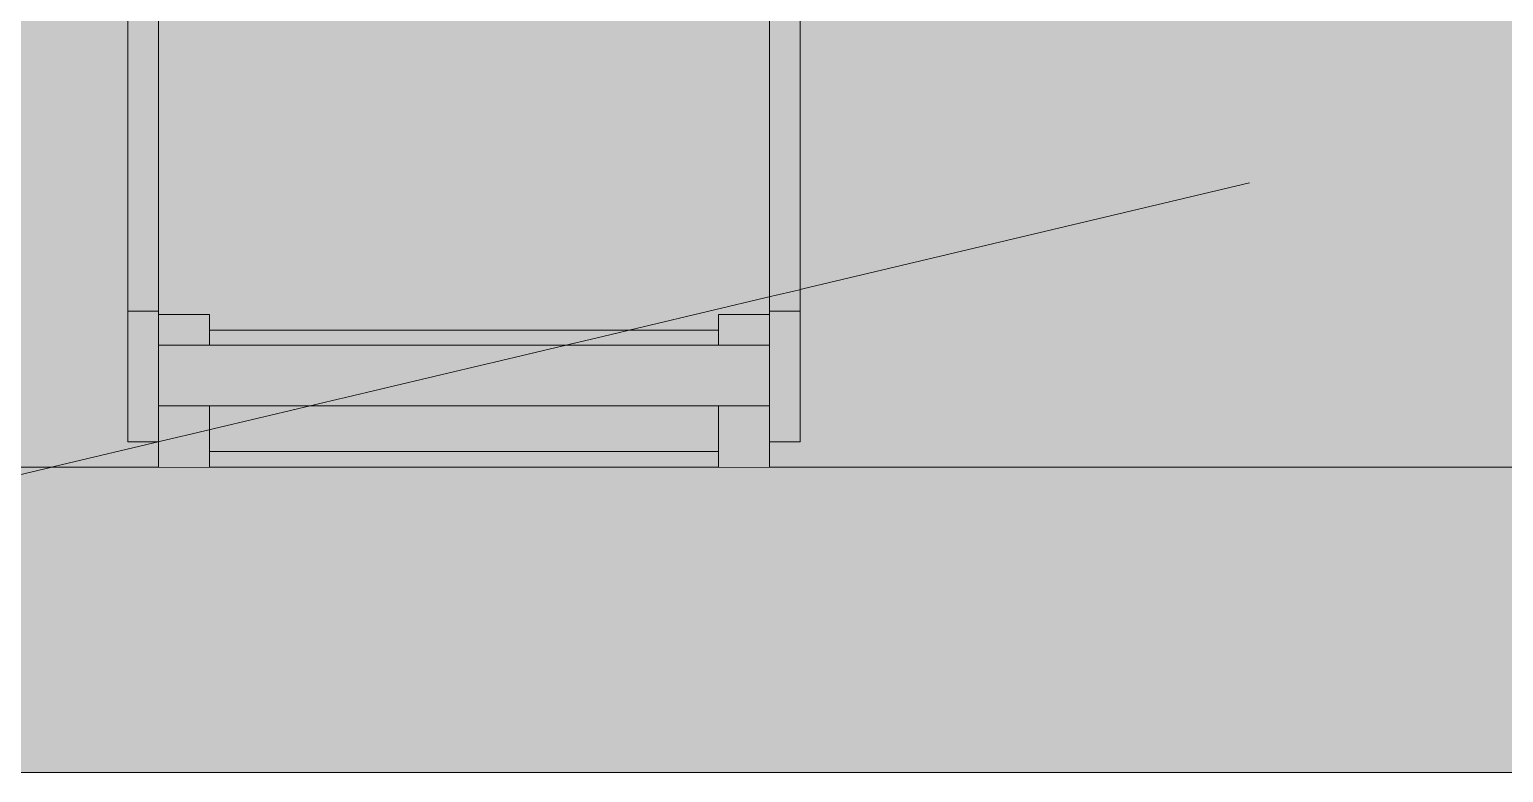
# Model space of a CAD drawing. Header units: centimetres. Extents: x -4381 to 5639, y -3920 to 4826.
# Drawn here: x 20.135 to 21.583, y 28.604 to 29.334 of the extents above; entities that cross this region are included whole.
import ezdxf
from ezdxf.xclip import XClip

# ---------------------------------------------------------------- set-up
doc = ezdxf.new("R2010")
doc.units = ezdxf.units.CM
doc.header["$MEASUREMENT"] = 0
doc.header["$XCLIPFRAME"] = 0
doc.set_wipeout_variables(frame=1)
doc.linetypes.add('Traits', pattern=[0.217778, 0.15, -0.067778])
doc.linetypes.add('Wipeout_Contour', pattern=[100, 0, -100])
for name, color, linetype, lineweight in [('00- NIVEAUX_Pen_No__20', 1, 'Continuous', 5), ('01- MOBILIER_Pen_No__101', 252, 'Continuous', 5), ('01- MOBILIER_Pen_No__18', 9, 'Continuous', 5), ('01- MOBILIER_Pen_No__2', 8, 'Continuous', 5), ('01- MOBILIER_Pen_No__7', 7, 'Continuous', 5), ('0_Pen_No__1', 7, 'Continuous', 5), ('Dalles_Pen_No__1', 7, 'Continuous', 5)]:
    doc.layers.add(name, color=color, linetype=linetype, lineweight=lineweight)
for name, color, linetype in [('01- MOBILIER', 7, 'Continuous'), ('Dalles', 7, 'Continuous'), ('Drawing & Figure', 7, 'Continuous'), ('Structural - Bearing', 7, 'Continuous')]:
    doc.layers.add(name, color=color, linetype=linetype)
for name, color, linetype, lineweight, true_color in [('01- MOBILIER_Pen_No__102', 7, 'Continuous', 5, 0xcccccc), ('01- MOBILIER_Pen_No__118', 7, 'Continuous', 5, 0x573938), ('01- MOBILIER_Pen_No__186', 7, 'Continuous', 5, 0xe8e8e8), ('01- MOBILIER_Pen_No__61', 7, 'Continuous', 5, 0x6a6a6a), ('01- MOBILIER_Pen_No__62', 7, 'Continuous', 5, 0xaaaaaa), ('03-Personnages.2D_Pen_No__58', 7, 'Continuous', 5, 0xdf0000), ('Structural - Bearing_Pen_No__178', 7, 'Continuous', 5, 0xbda888)]:
    doc.layers.add(name, color=color, linetype=linetype, lineweight=lineweight, true_color=true_color)

# ---------------------------------------------------------------- blocks, each defined once
blk = doc.blocks.new('Drawing_8_8', base_point=(-322.5754, 32.2036))
at = {"layer": '0_Pen_No__1', "linetype": 'Continuous', "ltscale": 10}
blk.add_line((18.912, 28.6036), (33.812, 28.6036), dxfattribs=at)
at = {"layer": 'Dalles_Pen_No__1', "linetype": 'Continuous', "ltscale": 10}
blk.add_line((33.812, 28.6036), (19.212, 28.6036), dxfattribs=at)
at = {"color": 254, "linetype": 'Wipeout_Contour', "lineweight": 0, "ltscale": 7239.201448}
blk.add_wipeout([(24.312, 31.9036), (19.212, 31.9036), (19.212, 28.9036), (20.2619, 28.9036), (20.2619, 28.9073), (20.2619, 28.9179), (20.2619, 28.9286), (20.2321, 28.9286), (20.2321, 28.9311), (20.2321, 28.9382), (20.2321, 28.9492), (20.2321, 28.9632), (20.2321, 28.9786), (20.2321, 28.9941), (20.2321, 29.008), (20.2321, 29.0191), (20.2321, 29.0262), (20.2321, 29.0286), (20.2321, 29.0366), (20.2321, 29.0482), (20.2321, 29.9936), (20.212, 29.9936), (20.212, 30.0536), (20.5171, 30.0536), (20.5171, 30.0736), (20.3921, 30.0736), (20.3828, 30.0743), (20.3745, 30.0765), (20.3678, 30.0798), (20.3636, 30.084), (20.3621, 30.0886), (20.3621, 30.1146), (20.3621, 30.1846), (20.3636, 30.1892), (20.3679, 30.1934), (20.3745, 30.1967), (20.3829, 30.1989), (20.3921, 30.1996), (20.7321, 30.1996), (20.7414, 30.1989), (20.7498, 30.1967), (20.7564, 30.1934), (20.7607, 30.1892), (20.7621, 30.1846), (20.7621, 30.1586), (20.7621, 30.0886), (20.7606, 30.084), (20.7564, 30.0798), (20.7497, 30.0765), (20.7414, 30.0743), (20.7321, 30.0736), (20.6171, 30.0736), (20.6171, 30.0536), (20.9121, 30.0536), (20.9121, 29.9936), (20.8921, 29.9936), (20.8921, 29.057), (20.8921, 29.0264), (20.8921, 28.996), (20.8921, 28.9688), (20.8921, 28.9472), (20.8921, 28.9334), (20.8921, 28.9286), (20.8621, 28.9286), (20.8621, 28.9179), (20.8621, 28.9073), (20.8621, 28.9036), (21.7385, 28.9036), (21.7385, 28.9536), (21.8985, 28.9536), (21.8985, 29.1754), (21.8486, 29.1754), (21.8485, 29.0033), (21.8385, 29.0033), (21.8385, 29.0003), (21.7685, 29.0003), (21.7685, 29.0103), (21.8385, 29.0103), (21.8386, 29.1886), (21.8985, 29.1886), (21.8985, 29.8229), (21.8696, 29.8232), (21.8361, 29.8249), (21.8139, 29.8287), (21.8114, 29.8316), (21.8114, 29.8612), (21.8146, 29.8637), (21.8216, 29.8663), (21.8416, 29.8709), (21.8878, 29.8898), (21.8959, 29.8928), (21.8986, 29.893), (21.8986, 29.9511), (21.7636, 29.9511), (21.7636, 29.9705), (21.7636, 30.0238), (22.0636, 30.0238), (22.0636, 30.0044), (22.0636, 29.9511), (21.9286, 29.9511), (21.9286, 29.893), (21.9311, 29.8928), (21.9393, 29.8898), (21.9854, 29.8709), (22.0054, 29.8663), (22.0124, 29.8637), (22.0156, 29.8612), (22.0156, 29.8316), (22.0131, 29.8287), (21.9909, 29.8249), (21.9574, 29.8232), (21.9286, 29.8229), (21.9286, 29.302), (21.9286, 29.2792), (21.9286, 29.1886), (21.9786, 29.1886), (21.9786, 29.3607), (21.9886, 29.3607), (21.9886, 29.3637), (22.0586, 29.3637), (22.0586, 29.3537), (21.9886, 29.3537), (21.9886, 29.1754), (21.9286, 29.1754), (21.9286, 28.9536), (22.0885, 28.9536), (22.0886, 28.9336), (22.0886, 28.9036), (22.8734, 28.9036), (22.8734, 28.9638), (22.8477, 28.9638), (22.8477, 28.9472), (22.8477, 28.9334), (22.8477, 28.9286), (22.8263, 28.9286), (22.8263, 28.9311), (22.8263, 28.9382), (22.8263, 28.9492), (22.8263, 28.9632), (22.8263, 28.9786), (22.8263, 28.9941), (22.8263, 29.008), (22.8263, 29.0191), (22.8263, 29.0262), (22.8263, 29.0286), (22.8263, 29.0366), (22.8263, 29.0482), (22.8263, 29.9936), (22.8119, 29.9936), (22.8119, 30.0536), (23.0299, 30.0536), (23.0299, 30.0736), (22.9406, 30.0736), (22.9339, 30.0743), (22.928, 30.0765), (22.9232, 30.0798), (22.9202, 30.084), (22.9191, 30.0886), (22.9191, 30.1146), (22.9192, 30.1846), (22.9202, 30.1892), (22.9233, 30.1934), (22.928, 30.1967), (22.934, 30.1989), (22.9406, 30.1996), (23.1835, 30.1996), (23.1901, 30.1989), (23.196, 30.1967), (23.2008, 30.1934), (23.2038, 30.1892), (23.2049, 30.1846), (23.2049, 30.1586), (23.2049, 30.0886), (23.2038, 30.084), (23.2008, 30.0798), (23.196, 30.0765), (23.19, 30.0743), (23.1834, 30.0736), (23.1013, 30.0736), (23.1013, 30.0536), (23.312, 30.0536), (23.312, 29.9936), (23.2977, 29.9936), (23.2978, 29.057), (23.2978, 29.0264), (23.2978, 28.996), (23.2977, 28.9688), (23.2977, 28.9472), (23.2977, 28.9334), (23.2977, 28.9286), (23.2763, 28.9286), (23.2763, 28.9311), (23.2763, 28.9408), (23.2763, 28.9492), (23.2763, 28.9638), (23.2506, 28.9638), (23.2506, 28.9036), (24.312, 28.9036)], dxfattribs=at).dxf.layer = 'Structural - Bearing'
at = {"layer": 'Structural - Bearing_Pen_No__178', "linetype": 'Continuous', "ltscale": 10}
blk.add_hatch(color=256, dxfattribs=at).paths.add_polyline_path([(24.312, 31.9036), (19.212, 31.9036), (19.212, 28.9036), (20.2619, 28.9036), (20.2619, 28.9073), (20.2619, 28.9179), (20.2619, 28.9286), (20.2321, 28.9286), (20.2321, 28.9311), (20.2321, 28.9382), (20.2321, 28.9492), (20.2321, 28.9632), (20.2321, 28.9786), (20.2321, 28.9941), (20.2321, 29.008), (20.2321, 29.0191), (20.2321, 29.0262), (20.2321, 29.0286), (20.2321, 29.0366), (20.2321, 29.0482), (20.2321, 29.9936), (20.212, 29.9936), (20.212, 30.0536), (20.5171, 30.0536), (20.5171, 30.0736), (20.3921, 30.0736), (20.3828, 30.0743), (20.3745, 30.0765), (20.3678, 30.0798), (20.3636, 30.084), (20.3621, 30.0886), (20.3621, 30.1146), (20.3621, 30.1846), (20.3636, 30.1892), (20.3679, 30.1934), (20.3745, 30.1967), (20.3829, 30.1989), (20.3921, 30.1996), (20.7321, 30.1996), (20.7414, 30.1989), (20.7498, 30.1967), (20.7564, 30.1934), (20.7607, 30.1892), (20.7621, 30.1846), (20.7621, 30.1586), (20.7621, 30.0886), (20.7606, 30.084), (20.7564, 30.0798), (20.7497, 30.0765), (20.7414, 30.0743), (20.7321, 30.0736), (20.6171, 30.0736), (20.6171, 30.0536), (20.9121, 30.0536), (20.9121, 29.9936), (20.8921, 29.9936), (20.8921, 29.057), (20.8921, 29.0264), (20.8921, 28.996), (20.8921, 28.9688), (20.8921, 28.9472), (20.8921, 28.9334), (20.8921, 28.9286), (20.8621, 28.9286), (20.8621, 28.9179), (20.8621, 28.9073), (20.8621, 28.9036), (21.7385, 28.9036), (21.7385, 28.9536), (21.8985, 28.9536), (21.8985, 29.1754), (21.8486, 29.1754), (21.8485, 29.0033), (21.8385, 29.0033), (21.8385, 29.0003), (21.7685, 29.0003), (21.7685, 29.0103), (21.8385, 29.0103), (21.8386, 29.1886), (21.8985, 29.1886), (21.8985, 29.8229), (21.8696, 29.8232), (21.8361, 29.8249), (21.8139, 29.8287), (21.8114, 29.8316), (21.8114, 29.8612), (21.8146, 29.8637), (21.8216, 29.8663), (21.8416, 29.8709), (21.8878, 29.8898), (21.8959, 29.8928), (21.8986, 29.893), (21.8986, 29.9511), (21.7636, 29.9511), (21.7636, 29.9705), (21.7636, 30.0238), (22.0636, 30.0238), (22.0636, 30.0044), (22.0636, 29.9511), (21.9286, 29.9511), (21.9286, 29.893), (21.9311, 29.8928), (21.9393, 29.8898), (21.9854, 29.8709), (22.0054, 29.8663), (22.0124, 29.8637), (22.0156, 29.8612), (22.0156, 29.8316), (22.0131, 29.8287), (21.9909, 29.8249), (21.9574, 29.8232), (21.9286, 29.8229), (21.9286, 29.302), (21.9286, 29.2792), (21.9286, 29.1886), (21.9786, 29.1886), (21.9786, 29.3607), (21.9886, 29.3607), (21.9886, 29.3637), (22.0586, 29.3637), (22.0586, 29.3537), (21.9886, 29.3537), (21.9886, 29.1754), (21.9286, 29.1754), (21.9286, 28.9536), (22.0885, 28.9536), (22.0886, 28.9336), (22.0886, 28.9036), (22.8734, 28.9036), (22.8734, 28.9638), (22.8477, 28.9638), (22.8477, 28.9472), (22.8477, 28.9334), (22.8477, 28.9286), (22.8263, 28.9286), (22.8263, 28.9311), (22.8263, 28.9382), (22.8263, 28.9492), (22.8263, 28.9632), (22.8263, 28.9786), (22.8263, 28.9941), (22.8263, 29.008), (22.8263, 29.0191), (22.8263, 29.0262), (22.8263, 29.0286), (22.8263, 29.0366), (22.8263, 29.0482), (22.8263, 29.9936), (22.8119, 29.9936), (22.8119, 30.0536), (23.0299, 30.0536), (23.0299, 30.0736), (22.9406, 30.0736), (22.9339, 30.0743), (22.928, 30.0765), (22.9232, 30.0798), (22.9202, 30.084), (22.9191, 30.0886), (22.9191, 30.1146), (22.9192, 30.1846), (22.9202, 30.1892), (22.9233, 30.1934), (22.928, 30.1967), (22.934, 30.1989), (22.9406, 30.1996), (23.1835, 30.1996), (23.1901, 30.1989), (23.196, 30.1967), (23.2008, 30.1934), (23.2038, 30.1892), (23.2049, 30.1846), (23.2049, 30.1586), (23.2049, 30.0886), (23.2038, 30.084), (23.2008, 30.0798), (23.196, 30.0765), (23.19, 30.0743), (23.1834, 30.0736), (23.1013, 30.0736), (23.1013, 30.0536), (23.312, 30.0536), (23.312, 29.9936), (23.2977, 29.9936), (23.2978, 29.057), (23.2978, 29.0264), (23.2978, 28.996), (23.2977, 28.9688), (23.2977, 28.9472), (23.2977, 28.9334), (23.2977, 28.9286), (23.2763, 28.9286), (23.2763, 28.9311), (23.2763, 28.9408), (23.2763, 28.9492), (23.2763, 28.9638), (23.2506, 28.9638), (23.2506, 28.9036), (24.312, 28.9036)])
at = {"color": 254, "linetype": 'Wipeout_Contour', "lineweight": 0, "ltscale": 142.168515}
blk.add_wipeout([(20.2621, 28.9814), (20.8621, 28.9814), (20.8621, 28.9936), (20.2621, 28.9936)], dxfattribs=at).dxf.layer = '01- MOBILIER'
at = {"color": 254, "linetype": 'Wipeout_Contour', "lineweight": 0, "ltscale": 142.093357}
blk.add_wipeout([(20.2621, 28.9638), (20.8621, 28.9638), (20.8621, 28.9651), (20.2621, 28.9651)], dxfattribs=at).dxf.layer = '01- MOBILIER'
at = {"color": 254, "linetype": 'Wipeout_Contour', "lineweight": 0, "ltscale": 142.722039}
blk.add_wipeout([(20.8921, 28.9286), (20.8921, 28.9334), (20.8621, 28.9334), (20.8621, 28.9286)], dxfattribs=at).dxf.layer = '01- MOBILIER'
at = {"color": 254, "linetype": 'Wipeout_Contour', "lineweight": 0, "ltscale": 530.210931}
blk.add_wipeout([(20.8621, 29.7938), (20.2621, 29.7938), (20.2621, 29.0536), (20.3121, 29.0536), (20.3121, 29.0499), (20.3121, 29.0381), (20.8119, 29.0381), (20.8119, 29.0499), (20.8119, 29.0536), (20.8621, 29.0536), (20.8621, 29.0499), (20.8621, 29.0393), (20.8621, 29.0286), (20.8621, 29.0366), (20.8621, 29.0482)], dxfattribs=at).dxf.layer = 'Structural - Bearing'
at = {"color": 254, "linetype": 'Wipeout_Contour', "lineweight": 0, "ltscale": 212.441471}
blk.add_wipeout([(20.3121, 28.9036), (20.8119, 28.9036), (20.8119, 28.9073), (20.8119, 28.9191), (20.3121, 28.9191), (20.3121, 28.9073)], dxfattribs=at).dxf.layer = 'Structural - Bearing'
at = {"layer": '01- MOBILIER_Pen_No__62', "linetype": 'Continuous', "ltscale": 10}
for points in [[(20.2621, 28.9814), (20.8621, 28.9814), (20.8621, 28.9936), (20.2621, 28.9936)], [(20.2621, 28.9638), (20.8621, 28.9638), (20.8621, 28.9651), (20.2621, 28.9651)], [(20.8921, 28.9286), (20.8921, 28.9334), (20.8621, 28.9334), (20.8621, 28.9286)]]:
    blk.add_hatch(color=256, dxfattribs=at).paths.add_polyline_path(points)
at = {"layer": '03-Personnages.2D_Pen_No__58', "linetype": 'Continuous', "lineweight": 0, "ltscale": 10, "true_color": 0x6f0000}
blk.add_hatch(color=16, dxfattribs=at).paths.add_polyline_path([(20.7873, 30.3481), (20.7754, 30.3814), (20.7612, 30.4129), (20.7494, 30.4473), (20.7353, 30.479), (20.7066, 30.5042), (20.6884, 30.5089), (20.6558, 30.5173), (20.6225, 30.5254), (20.5929, 30.5441), (20.5917, 30.5627), (20.6097, 30.5686), (20.6231, 30.5969), (20.6358, 30.628), (20.633, 30.6609), (20.6331, 30.6757), (20.642, 30.6924), (20.6473, 30.7271), (20.6296, 30.7555), (20.6004, 30.7728), (20.5732, 30.792), (20.5202, 30.7936), (20.4896, 30.7866), (20.4596, 30.7653), (20.4325, 30.7433), (20.4097, 30.7147), (20.3944, 30.6843), (20.3869, 30.65), (20.3783, 30.6181), (20.3589, 30.5912), (20.3504, 30.5635), (20.373, 30.5376), (20.4016, 30.5568), (20.3966, 30.5242), (20.3976, 30.4903), (20.3987, 30.4805), (20.3718, 30.4615), (20.3517, 30.4349), (20.3384, 30.4034), (20.3305, 30.368), (20.323, 30.3298), (20.3126, 30.2968), (20.3006, 30.2641), (20.285, 30.2267), (20.2751, 30.1939), (20.2643, 30.1591), (20.229, 30.1022), (20.2394, 30.0955), (20.2298, 30.0574), (20.2179, 30.0249), (20.2094, 29.9931), (20.2042, 29.9599), (20.1983, 29.926), (20.1895, 29.8939), (20.1711, 29.866), (20.159, 29.8342), (20.1629, 29.8012), (20.1794, 29.7752), (20.1864, 29.7755), (20.1903, 29.7813), (20.1832, 29.8051), (20.198, 29.7954), (20.2051, 29.7961), (20.2071, 29.8025), (20.2111, 29.8034), (20.2134, 29.8117), (20.2282, 29.8413), (20.2329, 29.8755), (20.2377, 29.9047), (20.2527, 29.9581), (20.2757, 30.0138), (20.2924, 30.0384), (20.3053, 30.0686), (20.3316, 30.0598), (20.3542, 30.0831), (20.3745, 30.1097), (20.4095, 30.1374), (20.4145, 30.1448), (20.4325, 30.1815), (20.4363, 30.1677), (20.4265, 30.1351), (20.4172, 30.1014), (20.4109, 30.0714), (20.4109, 30.0373), (20.4058, 30.0029), (20.4052, 29.9699), (20.406, 29.9346), (20.4045, 29.9009), (20.4047, 29.8427), (20.4105, 29.7924), (20.4165, 29.7437), (20.4266, 29.6886), (20.4422, 29.6906), (20.4473, 29.664), (20.455, 29.6308), (20.4594, 29.5981), (20.4647, 29.564), (20.4671, 29.5269), (20.4681, 29.4938), (20.4688, 29.4572), (20.4681, 29.422), (20.4731, 29.3881), (20.48, 29.3558), (20.4871, 29.3215), (20.4945, 29.286), (20.5067, 29.2526), (20.5161, 29.2201), (20.5279, 29.1877), (20.5368, 29.1535), (20.5407, 29.1162), (20.5113, 29.0921), (20.485, 29.0711), (20.4601, 29.0495), (20.4539, 29.0306), (20.4838, 29.0234), (20.5213, 29.0244), (20.5553, 29.0304), (20.5902, 29.0383), (20.6145, 29.0545), (20.6148, 29.0738), (20.6042, 29.1004), (20.601, 29.1334), (20.6016, 29.1481), (20.5946, 29.1679), (20.5933, 29.2042), (20.5925, 29.2388), (20.5926, 29.2724), (20.593, 29.3075), (20.5933, 29.3418), (20.5902, 29.3745), (20.5866, 29.4086), (20.5834, 29.4332), (20.6133, 29.3947), (20.6312, 29.3734), (20.6554, 29.3456), (20.6644, 29.3315), (20.6702, 29.299), (20.6747, 29.2657), (20.6729, 29.244), (20.6729, 29.203), (20.67, 29.1701), (20.6682, 29.1532), (20.6643, 29.0938), (20.6755, 29.0819), (20.7003, 29.0778), (20.7161, 29.0804), (20.7406, 29.1025), (20.7519, 29.1343), (20.7531, 29.1692), (20.7584, 29.2039), (20.7622, 29.2383), (20.7705, 29.2674), (20.7676, 29.28), (20.7547, 29.3011), (20.7295, 29.3266), (20.7253, 29.341), (20.7192, 29.3735), (20.7127, 29.407), (20.6996, 29.4385), (20.6833, 29.4674), (20.6638, 29.4949), (20.6499, 29.5088), (20.6468, 29.5162), (20.6506, 29.5506), (20.6579, 29.5827), (20.6674, 29.6166), (20.6769, 29.6531), (20.688, 29.69), (20.6992, 29.6879), (20.7122, 29.724), (20.7282, 29.774), (20.7376, 29.8068), (20.747, 29.8407), (20.7553, 29.874), (20.7622, 29.9093), (20.7662, 29.9426), (20.766, 29.9776), (20.7622, 30.0117), (20.7532, 30.0457), (20.7477, 30.082), (20.7366, 30.114), (20.7341, 30.1262), (20.7522, 30.1336), (20.7632, 30.1062), (20.7811, 30.077), (20.7931, 30.0807), (20.7988, 30.0626), (20.8114, 30.0303), (20.8205, 29.997), (20.8246, 29.9635), (20.8253, 29.9293), (20.8214, 29.8961), (20.8241, 29.8634), (20.8259, 29.8477), (20.8305, 29.8359), (20.8351, 29.824), (20.839, 29.8201), (20.8441, 29.8198), (20.8476, 29.8226), (20.8471, 29.83), (20.8441, 29.8411), (20.8411, 29.8531), (20.8444, 29.8618), (20.8536, 29.8719), (20.8604, 29.8727), (20.867, 29.8626), (20.8724, 29.8493), (20.8664, 29.8417), (20.861, 29.834), (20.8602, 29.8272), (20.861, 29.8229), (20.8646, 29.8223), (20.8698, 29.8232), (20.8624, 29.8125), (20.8599, 29.8078), (20.8599, 29.8035), (20.8646, 29.8013), (20.8738, 29.8065), (20.8815, 29.8166), (20.894, 29.8384), (20.8958, 29.8715), (20.8895, 29.9052), (20.8784, 29.9375), (20.8695, 29.9703), (20.8623, 30.0037), (20.8513, 30.0349), (20.8381, 30.0655), (20.8328, 30.0979), (20.8428, 30.1281), (20.8332, 30.1615), (20.8239, 30.1934), (20.8115, 30.2149), (20.8102, 30.2482), (20.804, 30.2806), (20.7976, 30.3154)])
at = {"layer": 'Dalles', "linetype": 'Continuous', "lineweight": 0, "ltscale": 10, "true_color": 0x000000}
blk.add_hatch(color=18, dxfattribs=at).paths.add_polyline_path([(18.912, 28.6036), (33.812, 28.6036), (33.812, 28.9036), (18.912, 28.9036)])
at = {"layer": 'Structural - Bearing_Pen_No__178', "linetype": 'Continuous', "ltscale": 10}
for points in [[(20.8621, 29.7938), (20.2621, 29.7938), (20.2621, 29.0536), (20.3121, 29.0536), (20.3121, 29.0499), (20.3121, 29.0381), (20.8119, 29.0381), (20.8119, 29.0499), (20.8119, 29.0536), (20.8621, 29.0536), (20.8621, 29.0499), (20.8621, 29.0393), (20.8621, 29.0286), (20.8621, 29.0366), (20.8621, 29.0482)], [(20.3121, 28.9036), (20.8119, 28.9036), (20.8119, 28.9073), (20.8119, 28.9191), (20.3121, 28.9191), (20.3121, 28.9073)]]:
    blk.add_hatch(color=256, dxfattribs=at).paths.add_polyline_path(points)
at = {"layer": 'Dalles_Pen_No__1', "linetype": 'Continuous', "ltscale": 10}
blk.add_line((24.312, 28.9036), (19.212, 28.9036), dxfattribs=at)
at = {"color": 254, "linetype": 'Wipeout_Contour', "lineweight": 0, "ltscale": 177.626933}
blk.add_wipeout([(20.2621, 28.9936), (20.8621, 28.9936), (20.8621, 29.0058), (20.2621, 29.0058), (20.2621, 28.996)], dxfattribs=at).dxf.layer = '01- MOBILIER'
at = {"color": 254, "linetype": 'Wipeout_Contour', "lineweight": 0, "ltscale": 142.105592}
blk.add_wipeout([(20.2621, 28.9651), (20.8621, 28.9651), (20.8621, 28.9713), (20.2621, 28.9713)], dxfattribs=at).dxf.layer = '01- MOBILIER'
at = {"color": 254, "linetype": 'Wipeout_Contour', "lineweight": 0, "ltscale": 142.752069}
blk.add_wipeout([(20.8621, 28.9472), (20.8621, 28.9334), (20.8921, 28.9334), (20.8921, 28.9472)], dxfattribs=at).dxf.layer = '01- MOBILIER'
at = {"color": 254, "linetype": 'Wipeout_Contour', "lineweight": 0, "ltscale": 141.270222}
blk.add_wipeout([(20.3121, 28.9036), (20.3121, 28.9073), (20.2621, 28.9073), (20.2621, 28.9036)], dxfattribs=at).dxf.layer = '01- MOBILIER'
at = {"color": 254, "linetype": 'Wipeout_Contour', "lineweight": 0, "ltscale": 142.545315}
blk.add_wipeout([(20.8621, 28.9036), (20.8621, 28.9073), (20.8121, 28.9073), (20.8121, 28.9036)], dxfattribs=at).dxf.layer = '01- MOBILIER'
at = {"layer": '01- MOBILIER_Pen_No__101', "linetype": 'Continuous', "ltscale": 10}
blk.add_hatch(color=256, dxfattribs=at).paths.add_polyline_path([(20.2621, 28.9651), (20.8621, 28.9651), (20.8621, 28.9713), (20.2621, 28.9713)])
at = {"layer": '01- MOBILIER_Pen_No__102', "linetype": 'Continuous', "ltscale": 10}
blk.add_hatch(color=256, dxfattribs=at).paths.add_polyline_path([(20.2621, 28.9936), (20.8621, 28.9936), (20.8621, 29.0058), (20.2621, 29.0058), (20.2621, 28.996)])
at = {"layer": '01- MOBILIER_Pen_No__62', "linetype": 'Continuous', "ltscale": 10}
for points in [[(20.8621, 28.9472), (20.8621, 28.9334), (20.8921, 28.9334), (20.8921, 28.9472)], [(20.3121, 28.9036), (20.3121, 28.9073), (20.2621, 28.9073), (20.2621, 28.9036)], [(20.8621, 28.9036), (20.8621, 28.9073), (20.8121, 28.9073), (20.8121, 28.9036)]]:
    blk.add_hatch(color=256, dxfattribs=at).paths.add_polyline_path(points)
at = {"layer": '01- MOBILIER_Pen_No__7', "linetype": 'Continuous', "ltscale": 10}
blk.add_line((20.8921, 28.9286), (20.8921, 28.9334), dxfattribs=at)
at = {"color": 254, "linetype": 'Wipeout_Contour', "lineweight": 0, "ltscale": 142.244732}
blk.add_wipeout([(20.2621, 29.0058), (20.8621, 29.0058), (20.8621, 29.0159), (20.2621, 29.0159)], dxfattribs=at).dxf.layer = '01- MOBILIER'
at = {"color": 254, "linetype": 'Wipeout_Contour', "lineweight": 0, "ltscale": 142.132176}
blk.add_wipeout([(20.2621, 28.9713), (20.8621, 28.9713), (20.8621, 28.9814), (20.2621, 28.9814)], dxfattribs=at).dxf.layer = '01- MOBILIER'
at = {"color": 254, "linetype": 'Wipeout_Contour', "lineweight": 0, "ltscale": 141.293585}
blk.add_wipeout([(20.3121, 28.9073), (20.3121, 28.9179), (20.2621, 28.9179), (20.2621, 28.9073)], dxfattribs=at).dxf.layer = '01- MOBILIER'
at = {"color": 254, "linetype": 'Wipeout_Contour', "lineweight": 0, "ltscale": 142.568469}
blk.add_wipeout([(20.8621, 28.9073), (20.8621, 28.9179), (20.8121, 28.9179), (20.8121, 28.9073)], dxfattribs=at).dxf.layer = '01- MOBILIER'
at = {"layer": '01- MOBILIER_Pen_No__186', "linetype": 'Continuous', "ltscale": 10}
blk.add_hatch(color=256, dxfattribs=at).paths.add_polyline_path([(20.2621, 29.0058), (20.8621, 29.0058), (20.8621, 29.0159), (20.2621, 29.0159)])
at = {"layer": '01- MOBILIER_Pen_No__2', "linetype": 'Continuous', "ltscale": 10}
blk.add_hatch(color=256, dxfattribs=at).paths.add_polyline_path([(20.2621, 28.9713), (20.8621, 28.9713), (20.8621, 28.9814), (20.2621, 28.9814)])
at = {"layer": '01- MOBILIER_Pen_No__62', "linetype": 'Continuous', "ltscale": 10}
for points in [[(20.3121, 28.9073), (20.3121, 28.9179), (20.2621, 28.9179), (20.2621, 28.9073)], [(20.8621, 28.9073), (20.8621, 28.9179), (20.8121, 28.9179), (20.8121, 28.9073)]]:
    blk.add_hatch(color=256, dxfattribs=at).paths.add_polyline_path(points)
at = {"layer": '01- MOBILIER_Pen_No__7', "linetype": 'Continuous', "ltscale": 10}
for p, q in [((20.3121, 28.9036), (20.3121, 28.9073)), ((20.8621, 28.9036), (20.8621, 28.9073))]:
    blk.add_line(p, q, dxfattribs=at)
at = {"color": 254, "linetype": 'Wipeout_Contour', "lineweight": 0, "ltscale": 142.271428}
blk.add_wipeout([(20.2621, 29.0221), (20.2621, 29.0159), (20.8621, 29.0159), (20.8621, 29.0221)], dxfattribs=at).dxf.layer = '01- MOBILIER'
at = {"color": 254, "linetype": 'Wipeout_Contour', "lineweight": 0, "ltscale": 142.809396}
blk.add_wipeout([(20.8921, 28.9472), (20.8921, 28.9688), (20.8621, 28.9688), (20.8621, 28.9472)], dxfattribs=at).dxf.layer = '01- MOBILIER'
at = {"color": 254, "linetype": 'Wipeout_Contour', "lineweight": 0, "ltscale": 213.02485}
blk.add_wipeout([(20.2621, 28.9286), (20.2621, 28.9179), (20.3121, 28.9179), (20.3121, 28.9345), (20.2621, 28.9345), (20.2621, 28.9334)], dxfattribs=at).dxf.layer = '01- MOBILIER'
at = {"color": 254, "linetype": 'Wipeout_Contour', "lineweight": 0, "ltscale": 142.612604}
blk.add_wipeout([(20.8621, 28.9179), (20.8621, 28.9345), (20.8121, 28.9345), (20.8121, 28.9179)], dxfattribs=at).dxf.layer = '01- MOBILIER'
at = {"layer": '01- MOBILIER_Pen_No__101', "linetype": 'Continuous', "ltscale": 10}
for points in [[(20.8921, 28.9472), (20.8921, 28.9688), (20.8621, 28.9688), (20.8621, 28.9472)], [(20.2621, 28.9286), (20.2621, 28.9179), (20.3121, 28.9179), (20.3121, 28.9345), (20.2621, 28.9345), (20.2621, 28.9334)], [(20.8621, 28.9179), (20.8621, 28.9345), (20.8121, 28.9345), (20.8121, 28.9179)]]:
    blk.add_hatch(color=256, dxfattribs=at).paths.add_polyline_path(points)
at = {"layer": '01- MOBILIER_Pen_No__186', "linetype": 'Continuous', "ltscale": 10}
blk.add_hatch(color=256, dxfattribs=at).paths.add_polyline_path([(20.2621, 29.0221), (20.2621, 29.0159), (20.8621, 29.0159), (20.8621, 29.0221)])
at = {"layer": '01- MOBILIER_Pen_No__7', "linetype": 'Continuous', "ltscale": 10}
for p, q in [((20.8921, 28.9334), (20.8921, 28.9472)), ((20.8621, 28.9073), (20.8621, 28.9179))]:
    blk.add_line(p, q, dxfattribs=at)
at = {"color": 254, "linetype": 'Wipeout_Contour', "lineweight": 0, "ltscale": 142.283798}
blk.add_wipeout([(20.2621, 29.0221), (20.8621, 29.0221), (20.8621, 29.0234), (20.2621, 29.0234)], dxfattribs=at).dxf.layer = '01- MOBILIER'
at = {"color": 254, "linetype": 'Wipeout_Contour', "lineweight": 0, "ltscale": 142.888576}
blk.add_wipeout([(20.8921, 28.9688), (20.8921, 28.996), (20.8621, 28.996), (20.8621, 28.9688)], dxfattribs=at).dxf.layer = '01- MOBILIER'
at = {"color": 254, "linetype": 'Wipeout_Contour', "lineweight": 0, "ltscale": 212.659677}
blk.add_wipeout([(20.2621, 28.9345), (20.3121, 28.9345), (20.3121, 28.9554), (20.2621, 28.9554), (20.2621, 28.9472), (20.2621, 28.9432)], dxfattribs=at).dxf.layer = '01- MOBILIER'
at = {"color": 254, "linetype": 'Wipeout_Contour', "lineweight": 0, "ltscale": 142.673409}
blk.add_wipeout([(20.8621, 28.9345), (20.8621, 28.9554), (20.8121, 28.9554), (20.8121, 28.9345)], dxfattribs=at).dxf.layer = '01- MOBILIER'
at = {"layer": '01- MOBILIER_Pen_No__186', "linetype": 'Continuous', "ltscale": 10}
blk.add_hatch(color=256, dxfattribs=at).paths.add_polyline_path([(20.2621, 29.0221), (20.8621, 29.0221), (20.8621, 29.0234), (20.2621, 29.0234)])
at = {"layer": '01- MOBILIER_Pen_No__62', "linetype": 'Continuous', "ltscale": 10}
for points in [[(20.8921, 28.9688), (20.8921, 28.996), (20.8621, 28.996), (20.8621, 28.9688)], [(20.2621, 28.9345), (20.3121, 28.9345), (20.3121, 28.9554), (20.2621, 28.9554), (20.2621, 28.9472), (20.2621, 28.9432)], [(20.8621, 28.9345), (20.8621, 28.9554), (20.8121, 28.9554), (20.8121, 28.9345)]]:
    blk.add_hatch(color=256, dxfattribs=at).paths.add_polyline_path(points)
at = {"layer": '01- MOBILIER_Pen_No__7', "linetype": 'Continuous', "ltscale": 10}
for p, q in [((20.8921, 28.9472), (20.8921, 28.9688)), ((20.8621, 28.9334), (20.8621, 28.9472)), ((20.8621, 28.9179), (20.8621, 28.9345)), ((20.8621, 28.9286), (20.8621, 28.9334)), ((20.8921, 28.9286), (20.8621, 28.9286))]:
    blk.add_line(p, q, dxfattribs=at)
at = {"color": 254, "linetype": 'Wipeout_Contour', "lineweight": 0, "ltscale": 141.682663}
blk.add_wipeout([(20.3121, 29.0393), (20.2621, 29.0393), (20.2621, 29.0234), (20.3121, 29.0234)], dxfattribs=at).dxf.layer = '01- MOBILIER'
at = {"color": 254, "linetype": 'Wipeout_Contour', "lineweight": 0, "ltscale": 142.982088}
blk.add_wipeout([(20.8921, 28.996), (20.8921, 29.0264), (20.8621, 29.0264), (20.8621, 28.996)], dxfattribs=at).dxf.layer = '01- MOBILIER'
at = {"color": 254, "linetype": 'Wipeout_Contour', "lineweight": 0, "ltscale": 141.447546}
blk.add_wipeout([(20.2621, 28.9638), (20.2621, 28.9554), (20.3121, 28.9554), (20.3121, 28.9638)], dxfattribs=at).dxf.layer = '01- MOBILIER'
at = {"color": 254, "linetype": 'Wipeout_Contour', "lineweight": 0, "ltscale": 142.721051}
blk.add_wipeout([(20.8121, 28.9638), (20.8121, 28.9554), (20.8621, 28.9554), (20.8621, 28.9638)], dxfattribs=at).dxf.layer = '01- MOBILIER'
at = {"color": 254, "linetype": 'Wipeout_Contour', "lineweight": 0, "ltscale": 211.39507}
blk.add_wipeout([(20.2621, 28.9286), (20.2619, 28.9179), (20.2619, 28.9073), (20.2619, 28.9036), (20.2621, 28.9073), (20.2621, 28.9179)], dxfattribs=at).dxf.layer = '01- MOBILIER'
at = {"layer": '01- MOBILIER_Pen_No__18', "linetype": 'Continuous', "ltscale": 10}
for points in [[(20.8921, 28.996), (20.8921, 29.0264), (20.8621, 29.0264), (20.8621, 28.996)], [(20.2621, 28.9638), (20.2621, 28.9554), (20.3121, 28.9554), (20.3121, 28.9638)], [(20.8121, 28.9638), (20.8121, 28.9554), (20.8621, 28.9554), (20.8621, 28.9638)]]:
    blk.add_hatch(color=256, dxfattribs=at).paths.add_polyline_path(points)
at = {"layer": '01- MOBILIER_Pen_No__186', "linetype": 'Continuous', "ltscale": 10}
blk.add_hatch(color=256, dxfattribs=at).paths.add_polyline_path([(20.3121, 29.0393), (20.2621, 29.0393), (20.2621, 29.0234), (20.3121, 29.0234)])
at = {"layer": '01- MOBILIER_Pen_No__62', "linetype": 'Continuous', "ltscale": 10}
blk.add_hatch(color=256, dxfattribs=at).paths.add_polyline_path([(20.2621, 28.9286), (20.2619, 28.9179), (20.2619, 28.9073), (20.2619, 28.9036), (20.2621, 28.9073), (20.2621, 28.9179)])
at = {"layer": '01- MOBILIER_Pen_No__7', "linetype": 'Continuous', "ltscale": 10}
for p, q in [((20.8621, 28.9688), (20.8621, 28.996)), ((20.8921, 28.9688), (20.8921, 28.996)), ((20.8621, 28.9472), (20.8621, 28.9688)), ((20.8621, 28.9638), (20.8621, 28.9651)), ((20.8621, 28.9554), (20.8621, 28.9638)), ((20.8621, 28.9345), (20.8621, 28.9554)), ((20.2619, 28.9179), (20.2619, 28.9073)), ((20.2619, 28.9073), (20.2619, 28.9036)), ((20.2621, 28.9073), (20.2621, 28.9179)), ((20.2621, 28.9036), (20.2621, 28.9073))]:
    blk.add_line(p, q, dxfattribs=at)
at = {"color": 254, "linetype": 'Wipeout_Contour', "lineweight": 0, "ltscale": 141.726168}
blk.add_wipeout([(20.2621, 29.0499), (20.2621, 29.0393), (20.3121, 29.0393), (20.3121, 29.0499)], dxfattribs=at).dxf.layer = '01- MOBILIER'
at = {"color": 254, "linetype": 'Wipeout_Contour', "lineweight": 0, "ltscale": 143.081039}
blk.add_wipeout([(20.8921, 29.0264), (20.8921, 29.057), (20.8621, 29.057), (20.8621, 29.0264)], dxfattribs=at).dxf.layer = '01- MOBILIER'
at = {"color": 254, "linetype": 'Wipeout_Contour', "lineweight": 0, "ltscale": 424.924063}
blk.add_wipeout([(20.8119, 28.9191), (20.8119, 28.9073), (20.8119, 28.9036), (20.8121, 28.9073), (20.8121, 28.9179), (20.8121, 28.9345), (20.8121, 28.9554), (20.8121, 28.9638), (20.8121, 28.9436), (20.8121, 28.9305), (20.8121, 28.922), (20.8121, 28.9191)], dxfattribs=at).dxf.layer = '01- MOBILIER'
at = {"color": 254, "linetype": 'Wipeout_Contour', "lineweight": 0, "ltscale": 141.262342}
blk.add_wipeout([(20.2621, 28.9286), (20.2621, 28.9334), (20.2321, 28.9334), (20.2321, 28.9286)], dxfattribs=at).dxf.layer = '01- MOBILIER'
at = {"layer": '01- MOBILIER_Pen_No__102', "linetype": 'Continuous', "ltscale": 10}
blk.add_hatch(color=256, dxfattribs=at).paths.add_polyline_path([(20.8921, 29.0264), (20.8921, 29.057), (20.8621, 29.057), (20.8621, 29.0264)])
at = {"layer": '01- MOBILIER_Pen_No__186', "linetype": 'Continuous', "ltscale": 10}
blk.add_hatch(color=256, dxfattribs=at).paths.add_polyline_path([(20.2621, 29.0499), (20.2621, 29.0393), (20.3121, 29.0393), (20.3121, 29.0499)])
at = {"layer": '01- MOBILIER_Pen_No__62', "linetype": 'Continuous', "ltscale": 10}
for points in [[(20.8119, 28.9191), (20.8119, 28.9073), (20.8119, 28.9036), (20.8121, 28.9073), (20.8121, 28.9179), (20.8121, 28.9345), (20.8121, 28.9554), (20.8121, 28.9638), (20.8121, 28.9436), (20.8121, 28.9305), (20.8121, 28.922), (20.8121, 28.9191)], [(20.2621, 28.9286), (20.2621, 28.9334), (20.2321, 28.9334), (20.2321, 28.9286)]]:
    blk.add_hatch(color=256, dxfattribs=at).paths.add_polyline_path(points)
at = {"layer": '01- MOBILIER_Pen_No__7', "linetype": 'Continuous', "ltscale": 10}
for p, q in [((20.8921, 28.996), (20.8921, 29.0264)), ((20.8119, 28.9073), (20.8119, 28.9036)), ((20.8121, 28.9036), (20.8121, 28.9073))]:
    blk.add_line(p, q, dxfattribs=at)
at = {"color": 254, "linetype": 'Wipeout_Contour', "lineweight": 0, "ltscale": 144.64813}
blk.add_wipeout([(20.8921, 29.9936), (20.8621, 29.9936), (20.8621, 29.057), (20.8921, 29.057)], dxfattribs=at).dxf.layer = '01- MOBILIER'
at = {"color": 254, "linetype": 'Wipeout_Contour', "lineweight": 0, "ltscale": 141.749746}
blk.add_wipeout([(20.2621, 29.0536), (20.2621, 29.0499), (20.3121, 29.0499), (20.3121, 29.0536)], dxfattribs=at).dxf.layer = '01- MOBILIER'
at = {"color": 254, "linetype": 'Wipeout_Contour', "lineweight": 0, "ltscale": 142.954022}
blk.add_wipeout([(20.8121, 29.0393), (20.8121, 29.0234), (20.8621, 29.0234), (20.8621, 29.0393)], dxfattribs=at).dxf.layer = '01- MOBILIER'
at = {"color": 254, "linetype": 'Wipeout_Contour', "lineweight": 0, "ltscale": 141.292683}
blk.add_wipeout([(20.2321, 28.9472), (20.2321, 28.9334), (20.2621, 28.9334), (20.2621, 28.9472)], dxfattribs=at).dxf.layer = '01- MOBILIER'
at = {"color": 254, "linetype": 'Wipeout_Contour', "lineweight": 0, "ltscale": 141.950606}
blk.add_wipeout([(20.3121, 28.922), (20.3121, 28.9191), (20.8121, 28.9191), (20.8121, 28.922)], dxfattribs=at).dxf.layer = '01- MOBILIER'
at = {"layer": '01- MOBILIER_Pen_No__102', "linetype": 'Continuous', "ltscale": 10}
blk.add_hatch(color=256, dxfattribs=at).paths.add_polyline_path([(20.8921, 29.9936), (20.8621, 29.9936), (20.8621, 29.057), (20.8921, 29.057)])
at = {"layer": '01- MOBILIER_Pen_No__118', "linetype": 'Continuous', "ltscale": 10}
blk.add_hatch(color=256, dxfattribs=at).paths.add_polyline_path([(20.3121, 28.922), (20.3121, 28.9191), (20.8121, 28.9191), (20.8121, 28.922)])
at = {"layer": '01- MOBILIER_Pen_No__186', "linetype": 'Continuous', "ltscale": 10}
for points in [[(20.2621, 29.0536), (20.2621, 29.0499), (20.3121, 29.0499), (20.3121, 29.0536)], [(20.8121, 29.0393), (20.8121, 29.0234), (20.8621, 29.0234), (20.8621, 29.0393)]]:
    blk.add_hatch(color=256, dxfattribs=at).paths.add_polyline_path(points)
at = {"layer": '01- MOBILIER_Pen_No__62', "linetype": 'Continuous', "ltscale": 10}
blk.add_hatch(color=256, dxfattribs=at).paths.add_polyline_path([(20.2321, 28.9472), (20.2321, 28.9334), (20.2621, 28.9334), (20.2621, 28.9472)])
at = {"layer": '01- MOBILIER_Pen_No__7', "linetype": 'Continuous', "ltscale": 10}
for p, q in [((20.8921, 29.057), (20.8921, 29.9936)), ((20.3121, 29.0499), (20.3121, 29.0536)), ((20.8921, 29.0264), (20.8921, 29.057)), ((20.8621, 29.0296), (20.8621, 29.0286)), ((20.8621, 29.0234), (20.8621, 29.0286)), ((20.8621, 28.996), (20.8621, 29.0264)), ((20.8621, 29.0221), (20.8621, 29.0234)), ((20.8621, 29.0159), (20.8621, 29.0221)), ((20.2321, 28.9382), (20.2321, 28.9311)), ((20.2321, 28.9286), (20.2321, 28.9334)), ((20.2321, 28.9311), (20.2321, 28.9286)), ((20.2621, 28.9286), (20.2321, 28.9286)), ((20.2621, 28.9286), (20.2619, 28.9179)), ((20.2621, 28.9286), (20.2621, 28.9334)), ((20.2621, 28.9179), (20.2621, 28.9286))]:
    blk.add_line(p, q, dxfattribs=at)
at = {"color": 254, "linetype": 'Wipeout_Contour', "lineweight": 0, "ltscale": 142.997129}
blk.add_wipeout([(20.8621, 29.0393), (20.8621, 29.0499), (20.8121, 29.0499), (20.8121, 29.0393)], dxfattribs=at).dxf.layer = '01- MOBILIER'
at = {"color": 254, "linetype": 'Wipeout_Contour', "lineweight": 0, "ltscale": 141.350602}
blk.add_wipeout([(20.2621, 28.9472), (20.2621, 28.9688), (20.2321, 28.9688), (20.2321, 28.9472)], dxfattribs=at).dxf.layer = '01- MOBILIER'
at = {"color": 254, "linetype": 'Wipeout_Contour', "lineweight": 0, "ltscale": 141.969055}
blk.add_wipeout([(20.3121, 28.9305), (20.3121, 28.922), (20.8121, 28.922), (20.8121, 28.9305)], dxfattribs=at).dxf.layer = '01- MOBILIER'
at = {"layer": '01- MOBILIER_Pen_No__101', "linetype": 'Continuous', "ltscale": 10}
blk.add_hatch(color=256, dxfattribs=at).paths.add_polyline_path([(20.2621, 28.9472), (20.2621, 28.9688), (20.2321, 28.9688), (20.2321, 28.9472)])
at = {"layer": '01- MOBILIER_Pen_No__118', "linetype": 'Continuous', "ltscale": 10}
blk.add_hatch(color=256, dxfattribs=at).paths.add_polyline_path([(20.3121, 28.9305), (20.3121, 28.922), (20.8121, 28.922), (20.8121, 28.9305)])
at = {"layer": '01- MOBILIER_Pen_No__186', "linetype": 'Continuous', "ltscale": 10}
blk.add_hatch(color=256, dxfattribs=at).paths.add_polyline_path([(20.8621, 29.0393), (20.8621, 29.0499), (20.8121, 29.0499), (20.8121, 29.0393)])
at = {"layer": '01- MOBILIER_Pen_No__7', "linetype": 'Continuous', "ltscale": 10}
for p, q in [((20.8621, 29.0421), (20.8621, 29.0366)), ((20.8621, 29.0366), (20.8621, 29.0323)), ((20.8621, 29.0323), (20.8621, 29.0296)), ((20.2321, 28.9492), (20.2321, 28.9382)), ((20.2321, 28.9334), (20.2321, 28.9472)), ((20.2621, 28.9334), (20.2621, 28.9472)), ((20.8121, 28.9191), (20.3121, 28.9191)), ((20.3121, 28.9073), (20.3121, 28.9179)), ((20.8119, 28.9191), (20.8119, 28.9179)), ((20.8119, 28.9179), (20.8119, 28.9073)), ((20.8121, 28.9073), (20.8121, 28.9179))]:
    blk.add_line(p, q, dxfattribs=at)
at = {"color": 254, "linetype": 'Wipeout_Contour', "lineweight": 0, "ltscale": 143.020488}
blk.add_wipeout([(20.8621, 29.0499), (20.8621, 29.0536), (20.8121, 29.0536), (20.8121, 29.0499)], dxfattribs=at).dxf.layer = '01- MOBILIER'
at = {"color": 254, "linetype": 'Wipeout_Contour', "lineweight": 0, "ltscale": 141.430599}
blk.add_wipeout([(20.2621, 28.9688), (20.2621, 28.996), (20.2321, 28.996), (20.2321, 28.9688)], dxfattribs=at).dxf.layer = '01- MOBILIER'
at = {"color": 254, "linetype": 'Wipeout_Contour', "lineweight": 0, "ltscale": 177.489946}
blk.add_wipeout([(20.3121, 28.9305), (20.8121, 28.9305), (20.8121, 28.9436), (20.3121, 28.9436), (20.3121, 28.9345)], dxfattribs=at).dxf.layer = '01- MOBILIER'
at = {"layer": '01- MOBILIER_Pen_No__118', "linetype": 'Continuous', "ltscale": 10}
blk.add_hatch(color=256, dxfattribs=at).paths.add_polyline_path([(20.3121, 28.9305), (20.8121, 28.9305), (20.8121, 28.9436), (20.3121, 28.9436), (20.3121, 28.9345)])
at = {"layer": '01- MOBILIER_Pen_No__186', "linetype": 'Continuous', "ltscale": 10}
blk.add_hatch(color=256, dxfattribs=at).paths.add_polyline_path([(20.8621, 29.0499), (20.8621, 29.0536), (20.8121, 29.0536), (20.8121, 29.0499)])
at = {"layer": '01- MOBILIER_Pen_No__62', "linetype": 'Continuous', "ltscale": 10}
blk.add_hatch(color=256, dxfattribs=at).paths.add_polyline_path([(20.2621, 28.9688), (20.2621, 28.996), (20.2321, 28.996), (20.2321, 28.9688)])
at = {"layer": '01- MOBILIER_Pen_No__7', "linetype": 'Continuous', "ltscale": 10}
for p, q in [((20.8621, 29.057), (20.8621, 29.9936)), ((20.8621, 29.7938), (20.8621, 29.0543)), ((20.8621, 29.0264), (20.8621, 29.057)), ((20.8921, 29.057), (20.8621, 29.057)), ((20.8621, 29.0543), (20.8621, 29.0482)), ((20.8621, 29.0499), (20.8621, 29.0536)), ((20.8621, 29.0421), (20.8621, 29.0499)), ((20.8621, 29.0482), (20.8621, 29.0421)), ((20.2321, 28.9786), (20.2321, 28.9632)), ((20.2321, 28.9472), (20.2321, 28.9688)), ((20.2321, 28.9632), (20.2321, 28.9492)), ((20.2621, 28.9472), (20.2621, 28.9688)), ((20.3121, 28.9179), (20.3121, 28.9345)), ((20.8121, 28.9179), (20.8121, 28.9345))]:
    blk.add_line(p, q, dxfattribs=at)
at = {"color": 254, "linetype": 'Wipeout_Contour', "lineweight": 0, "ltscale": 284.949627}
blk.add_wipeout([(20.8119, 29.0381), (20.8121, 29.0352), (20.8121, 29.0267), (20.8121, 29.0234), (20.8121, 29.0393), (20.8121, 29.0499), (20.8121, 29.0536), (20.8119, 29.0499)], dxfattribs=at).dxf.layer = '01- MOBILIER'
at = {"color": 254, "linetype": 'Wipeout_Contour', "lineweight": 0, "ltscale": 141.525075}
blk.add_wipeout([(20.2621, 28.996), (20.2621, 29.0264), (20.2321, 29.0264), (20.2321, 28.996)], dxfattribs=at).dxf.layer = '01- MOBILIER'
at = {"color": 254, "linetype": 'Wipeout_Contour', "lineweight": 0, "ltscale": 177.883198}
blk.add_wipeout([(20.3121, 28.9554), (20.3121, 28.9436), (20.8121, 28.9436), (20.8121, 28.9602), (20.3121, 28.9602)], dxfattribs=at).dxf.layer = '01- MOBILIER'
at = {"layer": '01- MOBILIER_Pen_No__118', "linetype": 'Continuous', "ltscale": 10}
blk.add_hatch(color=256, dxfattribs=at).paths.add_polyline_path([(20.3121, 28.9554), (20.3121, 28.9436), (20.8121, 28.9436), (20.8121, 28.9602), (20.3121, 28.9602)])
at = {"layer": '01- MOBILIER_Pen_No__18', "linetype": 'Continuous', "ltscale": 10}
blk.add_hatch(color=256, dxfattribs=at).paths.add_polyline_path([(20.2621, 28.996), (20.2621, 29.0264), (20.2321, 29.0264), (20.2321, 28.996)])
at = {"layer": '01- MOBILIER_Pen_No__62', "linetype": 'Continuous', "ltscale": 10}
blk.add_hatch(color=256, dxfattribs=at).paths.add_polyline_path([(20.8119, 29.0381), (20.8121, 29.0352), (20.8121, 29.0267), (20.8121, 29.0234), (20.8121, 29.0393), (20.8121, 29.0499), (20.8121, 29.0536), (20.8119, 29.0499)])
at = {"layer": '01- MOBILIER_Pen_No__7', "linetype": 'Continuous', "ltscale": 10}
for p, q in [((20.8121, 29.0536), (20.8119, 29.0536)), ((20.8119, 29.0536), (20.8119, 29.0499)), ((20.8121, 29.0499), (20.8121, 29.0536)), ((20.8621, 29.0536), (20.8121, 29.0536)), ((20.2321, 29.0191), (20.2321, 29.008)), ((20.2321, 29.008), (20.2321, 28.9941)), ((20.2321, 28.9688), (20.2321, 28.996)), ((20.2321, 28.9941), (20.2321, 28.9786)), ((20.2621, 28.9688), (20.2621, 28.996))]:
    blk.add_line(p, q, dxfattribs=at)
at = {"color": 254, "linetype": 'Wipeout_Contour', "lineweight": 0, "ltscale": 141.625044}
blk.add_wipeout([(20.2621, 29.0264), (20.2621, 29.057), (20.2321, 29.057), (20.2321, 29.0264)], dxfattribs=at).dxf.layer = '01- MOBILIER'
at = {"color": 254, "linetype": 'Wipeout_Contour', "lineweight": 0, "ltscale": 142.291522}
blk.add_wipeout([(20.3121, 29.0267), (20.3121, 29.0234), (20.8121, 29.0234), (20.8121, 29.0267)], dxfattribs=at).dxf.layer = '01- MOBILIER'
at = {"color": 254, "linetype": 'Wipeout_Contour', "lineweight": 0, "ltscale": 142.08568}
blk.add_wipeout([(20.3121, 28.9602), (20.8121, 28.9602), (20.8121, 28.9638), (20.3121, 28.9638)], dxfattribs=at).dxf.layer = '01- MOBILIER'
at = {"layer": '01- MOBILIER_Pen_No__102', "linetype": 'Continuous', "ltscale": 10}
blk.add_hatch(color=256, dxfattribs=at).paths.add_polyline_path([(20.2621, 29.0264), (20.2621, 29.057), (20.2321, 29.057), (20.2321, 29.0264)])
at = {"layer": '01- MOBILIER_Pen_No__2', "linetype": 'Continuous', "ltscale": 10}
blk.add_hatch(color=256, dxfattribs=at).paths.add_polyline_path([(20.3121, 29.0267), (20.3121, 29.0234), (20.8121, 29.0234), (20.8121, 29.0267)])
at = {"layer": '01- MOBILIER_Pen_No__61', "linetype": 'Continuous', "ltscale": 10}
blk.add_hatch(color=256, dxfattribs=at).paths.add_polyline_path([(20.3121, 28.9602), (20.8121, 28.9602), (20.8121, 28.9638), (20.3121, 28.9638)])
at = {"layer": '01- MOBILIER_Pen_No__7', "linetype": 'Continuous', "ltscale": 10}
for p, q in [((20.2321, 29.0482), (20.2321, 29.0421)), ((20.2321, 29.0421), (20.2321, 29.0366)), ((20.2321, 29.0366), (20.2321, 29.0323)), ((20.2321, 29.0323), (20.2321, 29.0296)), ((20.2321, 29.0296), (20.2321, 29.0286)), ((20.2321, 29.0286), (20.2321, 29.0262)), ((20.2321, 28.996), (20.2321, 29.0264)), ((20.2321, 29.0262), (20.2321, 29.0191)), ((20.2621, 28.996), (20.2621, 29.0264)), ((20.8621, 28.9638), (20.2621, 28.9638)), ((20.3121, 28.9554), (20.3121, 28.9638)), ((20.8121, 28.9554), (20.8121, 28.9638)), ((20.3121, 28.9345), (20.3121, 28.9554)), ((20.8121, 28.9345), (20.8121, 28.9554))]:
    blk.add_line(p, q, dxfattribs=at)
at = {"color": 254, "linetype": 'Wipeout_Contour', "lineweight": 0, "ltscale": 143.208032}
blk.add_wipeout([(20.2621, 29.9936), (20.2321, 29.9936), (20.2321, 29.057), (20.2621, 29.057)], dxfattribs=at).dxf.layer = '01- MOBILIER'
at = {"color": 254, "linetype": 'Wipeout_Contour', "lineweight": 0, "ltscale": 142.310615}
blk.add_wipeout([(20.3121, 29.0352), (20.3121, 29.0267), (20.8121, 29.0267), (20.8121, 29.0352)], dxfattribs=at).dxf.layer = '01- MOBILIER'
at = {"layer": '01- MOBILIER_Pen_No__102', "linetype": 'Continuous', "ltscale": 10}
blk.add_hatch(color=256, dxfattribs=at).paths.add_polyline_path([(20.2621, 29.9936), (20.2321, 29.9936), (20.2321, 29.057), (20.2621, 29.057)])
at = {"layer": '01- MOBILIER_Pen_No__2', "linetype": 'Continuous', "ltscale": 10}
blk.add_hatch(color=256, dxfattribs=at).paths.add_polyline_path([(20.3121, 29.0352), (20.3121, 29.0267), (20.8121, 29.0267), (20.8121, 29.0352)])
at = {"layer": '01- MOBILIER_Pen_No__7', "linetype": 'Continuous', "ltscale": 10}
for p, q in [((20.2321, 29.9936), (20.2321, 29.0543)), ((20.2321, 29.057), (20.2321, 29.9936)), ((20.2621, 29.057), (20.2621, 29.9936)), ((20.2321, 29.0264), (20.2321, 29.057)), ((20.2621, 29.057), (20.2321, 29.057)), ((20.2321, 29.0543), (20.2321, 29.0482)), ((20.2621, 29.0264), (20.2621, 29.057)), ((20.3121, 29.0536), (20.2621, 29.0536)), ((20.8621, 29.0234), (20.2621, 29.0234))]:
    blk.add_line(p, q, dxfattribs=at)
at = {"color": 254, "linetype": 'Wipeout_Contour', "lineweight": 0, "ltscale": 142.329228}
blk.add_wipeout([(20.3121, 29.0381), (20.3121, 29.0352), (20.8121, 29.0352), (20.8121, 29.0381)], dxfattribs=at).dxf.layer = '01- MOBILIER'
at = {"layer": '01- MOBILIER_Pen_No__2', "linetype": 'Continuous', "ltscale": 10}
blk.add_hatch(color=256, dxfattribs=at).paths.add_polyline_path([(20.3121, 29.0381), (20.3121, 29.0352), (20.8121, 29.0352), (20.8121, 29.0381)])
at = {"layer": '00- NIVEAUX_Pen_No__20', "linetype": 'Traits', "ltscale": 10, "flags": 128}
blk.add_lwpolyline([(5.087, 25.2047), (9.7503, 26.0346), (16.464, 28.028), (33.812, 32.142), (41.3917, 34.142), (47.1882, 36.7047)], dxfattribs=at)
at = {"layer": '01- MOBILIER_Pen_No__7', "linetype": 'Continuous', "ltscale": 10}
for p, q in [((20.3121, 29.0393), (20.3121, 29.0499)), ((20.8119, 29.0499), (20.8119, 29.0393)), ((20.8121, 29.0393), (20.8121, 29.0499)), ((20.3121, 29.0234), (20.3121, 29.0393)), ((20.8121, 29.0381), (20.3121, 29.0381)), ((20.8119, 29.0393), (20.8119, 29.0381)), ((20.8121, 29.0234), (20.8121, 29.0393))]:
    blk.add_line(p, q, dxfattribs=at)

msp = doc.modelspace()

# ---------------------------------------------------------------- block references
at = {"layer": 'Drawing & Figure', "color": 151, "linetype": 'Continuous', "lineweight": 5, "ltscale": 10, "true_color": 0x80c2ff}
ref = msp.add_blockref('Drawing_8_8', (-322.57542, 32.20361), dxfattribs=at)
XClip(ref).set_block_clipping_path([(1, 23.6253966175), (50.7463984619, 45.1170657245)])

doc.saveas('drawing.dxf')
